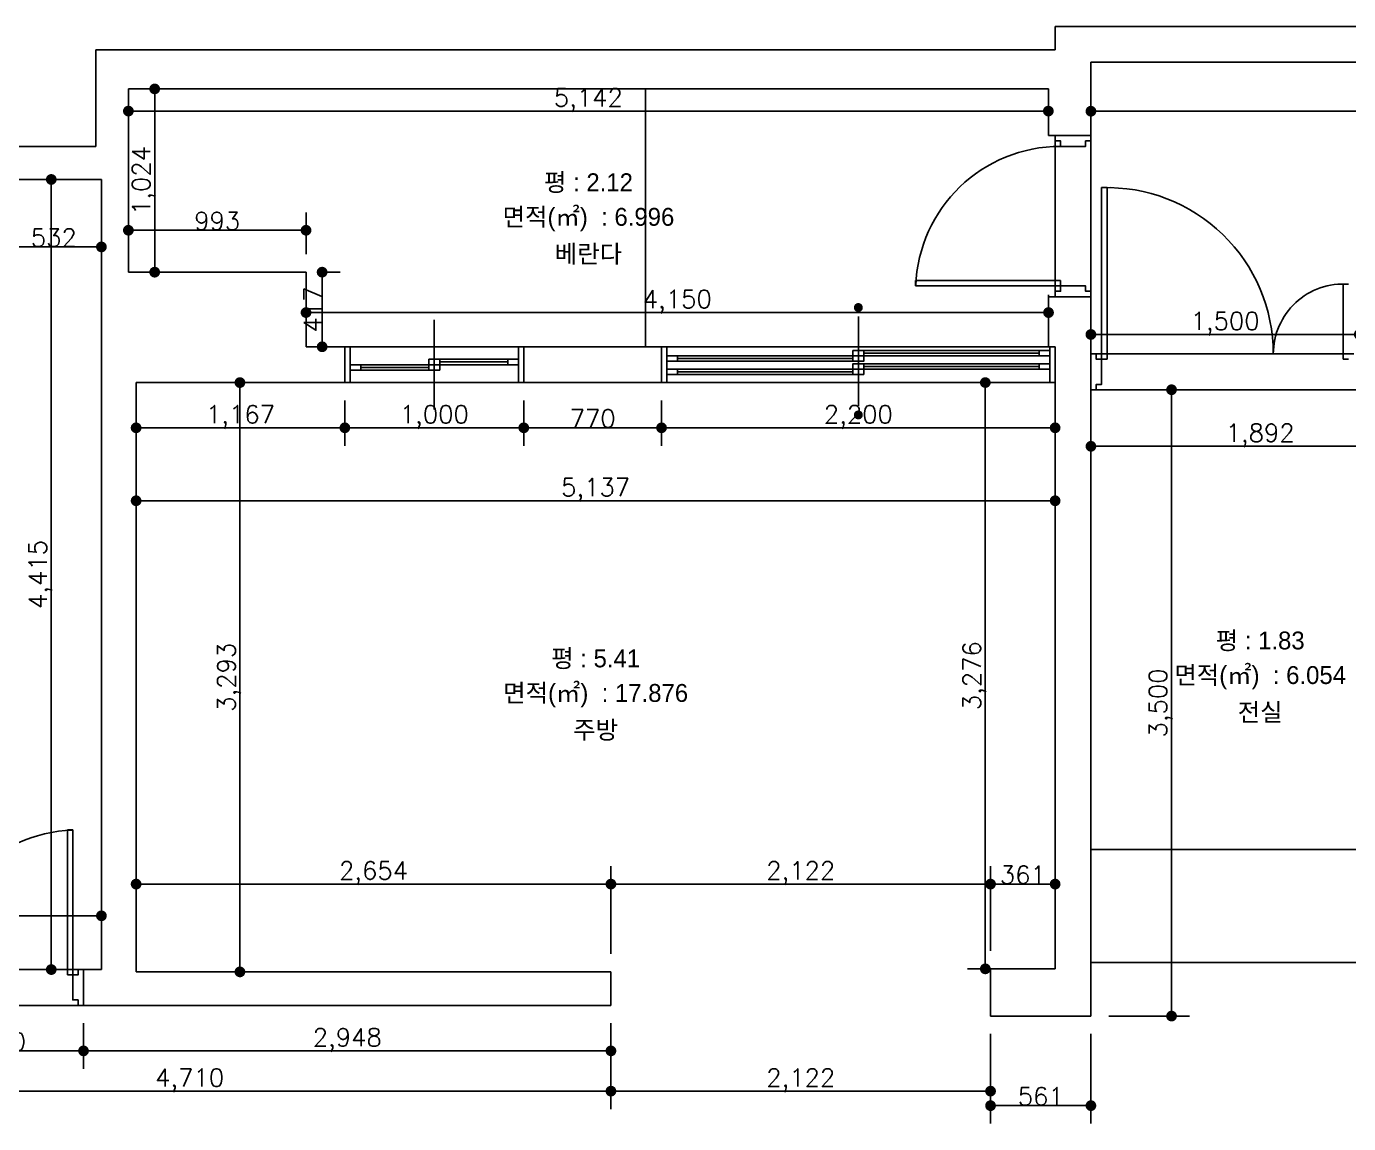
# Model space of a CAD drawing. Header units: inches. Extents: x -53835 to 52744, y -79586 to -50910.
# Drawn here: x -24424 to -17034, y -59273 to -53143 of the extents above; entities that cross this region are included whole.
import ezdxf
from ezdxf.enums import TextEntityAlignment as Align

# ---------------------------------------------------------------- set-up
doc = ezdxf.new("R2010")
doc.units = ezdxf.units.IN
doc.header["$LTSCALE"] = 50
doc.header["$MEASUREMENT"] = 0
for name, color, linetype in [('Layer 1', 7, 'Continuous'), ('도면층2', 2, 'Continuous'), ('도면층4', 4, 'Continuous'), ('도면층5', 5, 'Continuous')]:
    doc.layers.add(name, color=color, linetype=linetype)
doc.styles.get("Standard").update_dxf_attribs({"font": 'txt.shx', "bigfont": 'whgtxt.shx'})
doc.styles.add('휴먼엑스포', font='Expo M.ttf')
doc.dimstyles.get("Standard").update_dxf_attribs({"dimscale": 20, "dimtxt": 5, "dimasz": 3, "dimexe": 5, "dimexo": 5, "dimgap": 0.09, "dimtad": 1, "dimdec": 0, "dimzin": 0, "dimdsep": 46, "dimlunit": 6, "dimtxsty": 'Standard', "dimblk": 'DOT', "dimcen": 0.09, "dimadec": 0, "dimazin": 0, "dimtfac": 1, "dimtdec": 0, "dimtix": 1, "dimtofl": 0, "dimtmove": 0, "dimatfit": 3, "dimfxl": 1, "dimtolj": 1, "dimtzin": 0, "dimarcsym": 0})

# ---------------------------------------------------------------- blocks, each defined once
blk = doc.blocks.new('_Dot')
at = {"color": 0, "linetype": 'ByBlock', "lineweight": -2}
blk.add_line((-0.5, 0), (-1, 0), dxfattribs=at)
at = {"color": 0, "linetype": 'ByBlock', "const_width": 0.5}
blk.add_lwpolyline([(-0.25, 0, 1), (0.25, 0, 1)], format="xyb", close=True, dxfattribs=at)
blk = doc.blocks.new('*D40')
at = {"layer": 'Defpoints', "color": 0, "transparency": 16777216}
for p in [(-27037, -58112.2), (-27037, -58412.6), (-24005, -58412.6)]:
    blk.add_point(p, dxfattribs=at)
at = {"layer": '도면층4', "color": 0, "lineweight": -2, "transparency": 16777216}
for p, q in [((-27037, -58312.6), (-27037, -58012.2)), ((-24005, -58312.6), (-24005, -58012.2)), ((-24065, -58112.2), (-26977, -58112.2))]:
    blk.add_line(p, q, dxfattribs=at)
at = {"layer": '도면층4', "color": 0, "lineweight": -2, "transparency": 16777216, "xscale": 60, "yscale": 60, "zscale": 60, "rotation": 180}
blk.add_blockref('_Dot', (-27037, -58112.2), dxfattribs=at)
at = {"layer": '도면층4', "color": 0, "lineweight": -2, "transparency": 16777216, "xscale": 60, "yscale": 60, "zscale": 60}
blk.add_blockref('_Dot', (-24005, -58112.2), dxfattribs=at)
at = {"layer": '도면층4', "color": 0, "transparency": 16777216, "insert": (-25473, -58051.9), "char_height": 100, "attachment_point": 5}
blk.add_mtext('\\A1;3,032', dxfattribs=at)
blk = doc.blocks.new('*D41')
at = {"layer": 'Defpoints', "color": 0, "transparency": 16777216}
for p in [(-24285.2, -53997.6), (-24005, -53997.6), (-24005, -58412.6)]:
    blk.add_point(p, dxfattribs=at)
at = {"layer": '도면층4', "color": 0, "lineweight": -2, "transparency": 16777216}
for p, q in [((-24105, -53997.6), (-24385.2, -53997.6)), ((-24285.2, -58352.6), (-24285.2, -54057.6)), ((-24105, -58412.6), (-24385.2, -58412.6))]:
    blk.add_line(p, q, dxfattribs=at)
at = {"layer": '도면층4', "color": 0, "lineweight": -2, "transparency": 16777216, "xscale": 60, "yscale": 60, "zscale": 60}
for p, rotation in [((-24285.2, -53997.6), 90), ((-24285.2, -58412.6), 270)]:
    blk.add_blockref('_Dot', p, dxfattribs=dict(at, rotation=rotation))
at = {"layer": '도면층4', "color": 0, "transparency": 16777216, "insert": (-24345.5, -56205.1), "char_height": 100, "attachment_point": 5, "rotation": 90}
blk.add_mtext('\\A1;4,415', dxfattribs=at)
blk = doc.blocks.new('*D43')
at = {"layer": 'Defpoints', "color": 0, "transparency": 16777216}
for p in [(-25867, -58612.6), (-21157, -58612.6), (-21157, -59092)]:
    blk.add_point(p, dxfattribs=at)
at = {"layer": '도면층4', "color": 0, "lineweight": -2, "transparency": 16777216}
for p, q in [((-25867, -58712.6), (-25867, -59192)), ((-21157, -58712.6), (-21157, -59192)), ((-25807, -59092), (-21217, -59092))]:
    blk.add_line(p, q, dxfattribs=at)
at = {"layer": '도면층4', "color": 0, "lineweight": -2, "transparency": 16777216, "xscale": 60, "yscale": 60, "zscale": 60, "rotation": 180}
blk.add_blockref('_Dot', (-25867, -59092), dxfattribs=at)
at = {"layer": '도면층4', "color": 0, "lineweight": -2, "transparency": 16777216, "xscale": 60, "yscale": 60, "zscale": 60}
blk.add_blockref('_Dot', (-21157, -59092), dxfattribs=at)
at = {"layer": '도면층4', "color": 0, "transparency": 16777216, "insert": (-23512, -59031.7), "char_height": 100, "attachment_point": 5}
blk.add_mtext('\\A1;4,710', dxfattribs=at)
blk = doc.blocks.new('*D44')
at = {"layer": 'Defpoints', "color": 0, "transparency": 16777216}
for p in [(-23811, -55132.6), (-23230.8, -55132.6), (-23811, -58425.6)]:
    blk.add_point(p, dxfattribs=at)
at = {"layer": '도면층4', "color": 0, "lineweight": -2, "transparency": 16777216}
for p, q in [((-23711, -55132.6), (-23130.8, -55132.6)), ((-23230.8, -58365.6), (-23230.8, -55192.6)), ((-23711, -58425.6), (-23130.8, -58425.6))]:
    blk.add_line(p, q, dxfattribs=at)
at = {"layer": '도면층4', "color": 0, "lineweight": -2, "transparency": 16777216, "xscale": 60, "yscale": 60, "zscale": 60}
for p, rotation in [((-23230.8, -55132.6), 90), ((-23230.8, -58425.6), 270)]:
    blk.add_blockref('_Dot', p, dxfattribs=dict(at, rotation=rotation))
at = {"layer": '도면층4', "color": 0, "transparency": 16777216, "insert": (-23291.1, -56779.1), "char_height": 100, "attachment_point": 5, "rotation": 90}
blk.add_mtext('\\A1;3,293', dxfattribs=at)
blk = doc.blocks.new('*D45')
at = {"layer": 'Defpoints', "color": 0, "transparency": 16777216}
for p in [(-23811, -57935), (-23811, -58425.6), (-21157, -58425.6)]:
    blk.add_point(p, dxfattribs=at)
at = {"layer": '도면층4', "color": 0, "lineweight": -2, "transparency": 16777216}
for p, q in [((-23811, -58325.6), (-23811, -57835)), ((-21157, -58325.6), (-21157, -57835)), ((-21217, -57935), (-23751, -57935))]:
    blk.add_line(p, q, dxfattribs=at)
at = {"layer": '도면층4', "color": 0, "lineweight": -2, "transparency": 16777216, "xscale": 60, "yscale": 60, "zscale": 60, "rotation": 180}
blk.add_blockref('_Dot', (-23811, -57935), dxfattribs=at)
at = {"layer": '도면층4', "color": 0, "lineweight": -2, "transparency": 16777216, "xscale": 60, "yscale": 60, "zscale": 60}
blk.add_blockref('_Dot', (-21157, -57935), dxfattribs=at)
at = {"layer": '도면층4', "color": 0, "transparency": 16777216, "insert": (-22484, -57874.7), "char_height": 100, "attachment_point": 5}
blk.add_mtext('\\A1;2,654', dxfattribs=at)
blk = doc.blocks.new('*D46')
at = {"layer": 'Defpoints', "color": 0, "transparency": 16777216}
for p in [(-23811, -55132.6), (-18674.3, -55132.7), (-18674.3, -55792.9)]:
    blk.add_point(p, dxfattribs=at)
at = {"layer": '도면층4', "color": 0, "lineweight": -2, "transparency": 16777216}
for p, q in [((-23811, -55232.6), (-23811, -55892.9)), ((-18674.3, -55232.7), (-18674.3, -55892.9)), ((-23751, -55792.9), (-18734.3, -55792.9))]:
    blk.add_line(p, q, dxfattribs=at)
at = {"layer": '도면층4', "color": 0, "lineweight": -2, "transparency": 16777216, "xscale": 60, "yscale": 60, "zscale": 60, "rotation": 180}
blk.add_blockref('_Dot', (-23811, -55792.9), dxfattribs=at)
at = {"layer": '도면층4', "color": 0, "lineweight": -2, "transparency": 16777216, "xscale": 60, "yscale": 60, "zscale": 60}
blk.add_blockref('_Dot', (-18674.3, -55792.9), dxfattribs=at)
at = {"layer": '도면층4', "color": 0, "transparency": 16777216, "insert": (-21242.6, -55732.6), "char_height": 100, "attachment_point": 5}
blk.add_mtext('\\A1;5,137', dxfattribs=at)
blk = doc.blocks.new('*D47')
at = {"layer": 'Defpoints', "color": 0, "transparency": 16777216}
for p in [(-18674.3, -55132.6), (-19064.5, -58408.6), (-18674.3, -58408.6)]:
    blk.add_point(p, dxfattribs=at)
at = {"layer": '도면층4', "color": 0, "lineweight": -2, "transparency": 16777216}
for p, q in [((-18774.3, -55132.6), (-19164.5, -55132.6)), ((-19064.5, -55192.6), (-19064.5, -58348.6)), ((-18774.3, -58408.6), (-19164.5, -58408.6))]:
    blk.add_line(p, q, dxfattribs=at)
at = {"layer": '도면층4', "color": 0, "lineweight": -2, "transparency": 16777216, "xscale": 60, "yscale": 60, "zscale": 60}
for p, rotation in [((-19064.5, -55132.6), 90), ((-19064.5, -58408.6), 270)]:
    blk.add_blockref('_Dot', p, dxfattribs=dict(at, rotation=rotation))
at = {"layer": '도면층4', "color": 0, "transparency": 16777216, "insert": (-19124.8, -56770.6), "char_height": 100, "attachment_point": 5, "rotation": 90}
blk.add_mtext('\\A1;3,276', dxfattribs=at)
blk = doc.blocks.new('*D48')
at = {"layer": 'Defpoints', "color": 0, "transparency": 16777216}
for p in [(-18474.3, -53342.6), (-14474.3, -53342.6), (-14474.3, -53616.3)]:
    blk.add_point(p, dxfattribs=at)
at = {"layer": '도면층4', "color": 0, "lineweight": -2, "transparency": 16777216}
for p, q in [((-18474.3, -53442.6), (-18474.3, -53716.3)), ((-14474.3, -53442.6), (-14474.3, -53716.3)), ((-18414.3, -53616.3), (-14534.3, -53616.3))]:
    blk.add_line(p, q, dxfattribs=at)
at = {"layer": '도면층4', "color": 0, "lineweight": -2, "transparency": 16777216, "xscale": 60, "yscale": 60, "zscale": 60, "rotation": 180}
blk.add_blockref('_Dot', (-18474.3, -53616.3), dxfattribs=at)
at = {"layer": '도면층4', "color": 0, "lineweight": -2, "transparency": 16777216, "xscale": 60, "yscale": 60, "zscale": 60}
blk.add_blockref('_Dot', (-14474.3, -53616.3), dxfattribs=at)
at = {"layer": '도면층4', "color": 0, "transparency": 16777216, "insert": (-16474.3, -53556), "char_height": 100, "attachment_point": 5}
blk.add_mtext('\\A1;4,000', dxfattribs=at)
blk = doc.blocks.new('*D50')
at = {"layer": 'Defpoints', "color": 0, "transparency": 16777216}
for p in [(-18474.3, -55172.6), (-18474.3, -58672.6), (-18023.6, -58672.6)]:
    blk.add_point(p, dxfattribs=at)
at = {"layer": '도면층4', "color": 0, "lineweight": -2, "transparency": 16777216}
for p, q in [((-18374.3, -55172.6), (-17923.6, -55172.6)), ((-18023.6, -55232.6), (-18023.6, -58612.6)), ((-18374.3, -58672.6), (-17923.6, -58672.6))]:
    blk.add_line(p, q, dxfattribs=at)
at = {"layer": '도면층4', "color": 0, "lineweight": -2, "transparency": 16777216, "xscale": 60, "yscale": 60, "zscale": 60}
for p, rotation in [((-18023.6, -55172.6), 90), ((-18023.6, -58672.6), 270)]:
    blk.add_blockref('_Dot', p, dxfattribs=dict(at, rotation=rotation))
at = {"layer": '도면층4', "color": 0, "transparency": 16777216, "insert": (-18083.9, -56922.6), "char_height": 100, "attachment_point": 5, "rotation": 90}
blk.add_mtext('\\A1;3,500', dxfattribs=at)
blk = doc.blocks.new('*D67')
at = {"layer": 'Defpoints', "color": 0, "transparency": 16777216}
for p in [(-21157, -58612.6), (-19035.3, -58672.6), (-19035.3, -59092)]:
    blk.add_point(p, dxfattribs=at)
at = {"layer": '도면층4', "color": 0, "lineweight": -2, "transparency": 16777216}
for p, q in [((-21157, -58712.6), (-21157, -59192)), ((-19035.3, -58772.6), (-19035.3, -59192)), ((-21097, -59092), (-19095.3, -59092))]:
    blk.add_line(p, q, dxfattribs=at)
at = {"layer": '도면층4', "color": 0, "lineweight": -2, "transparency": 16777216, "xscale": 60, "yscale": 60, "zscale": 60, "rotation": 180}
blk.add_blockref('_Dot', (-21157, -59092), dxfattribs=at)
at = {"layer": '도면층4', "color": 0, "lineweight": -2, "transparency": 16777216, "xscale": 60, "yscale": 60, "zscale": 60}
blk.add_blockref('_Dot', (-19035.3, -59092), dxfattribs=at)
at = {"layer": '도면층4', "color": 0, "transparency": 16777216, "insert": (-20096.1, -59031.7), "char_height": 100, "attachment_point": 5}
blk.add_mtext('\\A1;2,122', dxfattribs=at)
blk = doc.blocks.new('*D68')
at = {"layer": 'Defpoints', "color": 0, "transparency": 16777216}
for p in [(-18474.3, -55172.6), (-16582.3, -55172.6), (-18474.3, -55488.8)]:
    blk.add_point(p, dxfattribs=at)
at = {"layer": '도면층4', "color": 0, "lineweight": -2, "transparency": 16777216}
for p, q in [((-18474.3, -55272.6), (-18474.3, -55588.8)), ((-16582.3, -55272.6), (-16582.3, -55588.8)), ((-16642.3, -55488.8), (-18414.3, -55488.8))]:
    blk.add_line(p, q, dxfattribs=at)
at = {"layer": '도면층4', "color": 0, "lineweight": -2, "transparency": 16777216, "xscale": 60, "yscale": 60, "zscale": 60, "rotation": 180}
blk.add_blockref('_Dot', (-18474.3, -55488.8), dxfattribs=at)
at = {"layer": '도면층4', "color": 0, "lineweight": -2, "transparency": 16777216, "xscale": 60, "yscale": 60, "zscale": 60}
blk.add_blockref('_Dot', (-16582.3, -55488.8), dxfattribs=at)
at = {"layer": '도면층4', "color": 0, "transparency": 16777216, "insert": (-17528.3, -55428.5), "char_height": 100, "attachment_point": 5}
blk.add_mtext('\\A1;1,892', dxfattribs=at)
blk = doc.blocks.new('*D69')
at = {"layer": 'Defpoints', "color": 0, "transparency": 16777216}
for p in [(-23854.3, -53491.6), (-23707.3, -53491.6), (-23854.3, -54515.6)]:
    blk.add_point(p, dxfattribs=at)
at = {"layer": '도면층4', "color": 0, "lineweight": -2, "transparency": 16777216}
for p, q in [((-23754.3, -53491.6), (-23607.3, -53491.6)), ((-23707.3, -54455.6), (-23707.3, -53551.6)), ((-23754.3, -54515.6), (-23607.3, -54515.6))]:
    blk.add_line(p, q, dxfattribs=at)
at = {"layer": '도면층4', "color": 0, "lineweight": -2, "transparency": 16777216, "xscale": 60, "yscale": 60, "zscale": 60}
for p, rotation in [((-23707.3, -53491.6), 90), ((-23707.3, -54515.6), 270)]:
    blk.add_blockref('_Dot', p, dxfattribs=dict(at, rotation=rotation))
at = {"layer": '도면층4', "color": 0, "transparency": 16777216, "insert": (-23767.6, -54003.6), "char_height": 100, "attachment_point": 5, "rotation": 90}
blk.add_mtext('\\A1;1,024', dxfattribs=at)
blk = doc.blocks.new('*D70')
at = {"layer": 'Defpoints', "color": 0, "transparency": 16777216}
for p in [(-22861.3, -54515.6), (-22861.3, -54932.6), (-22771.3, -54932.6)]:
    blk.add_point(p, dxfattribs=at)
at = {"layer": '도면층4', "color": 0, "lineweight": -2, "transparency": 16777216}
for p, q in [((-22761.3, -54515.6), (-22671.3, -54515.6)), ((-22771.3, -54575.6), (-22771.3, -54872.6)), ((-22761.3, -54932.6), (-22671.3, -54932.6))]:
    blk.add_line(p, q, dxfattribs=at)
at = {"layer": '도면층4', "color": 0, "lineweight": -2, "transparency": 16777216, "xscale": 60, "yscale": 60, "zscale": 60}
for p, rotation in [((-22771.3, -54515.6), 90), ((-22771.3, -54932.6), 270)]:
    blk.add_blockref('_Dot', p, dxfattribs=dict(at, rotation=rotation))
at = {"layer": '도면층4', "color": 0, "transparency": 16777216, "insert": (-22823.1, -54724.1), "char_height": 100, "attachment_point": 5, "rotation": 90}
blk.add_mtext('\\A1;417', dxfattribs=at)
blk = doc.blocks.new('*D71')
at = {"layer": 'Defpoints', "color": 0, "transparency": 16777216}
for p in [(-23854.3, -54281.5), (-23854.3, -54515.6), (-22861.3, -54515.6)]:
    blk.add_point(p, dxfattribs=at)
at = {"layer": '도면층4', "color": 0, "lineweight": -2, "transparency": 16777216}
for p, q in [((-23854.3, -54415.6), (-23854.3, -54181.5)), ((-22861.3, -54415.6), (-22861.3, -54181.5)), ((-22921.3, -54281.5), (-23794.3, -54281.5))]:
    blk.add_line(p, q, dxfattribs=at)
at = {"layer": '도면층4', "color": 0, "lineweight": -2, "transparency": 16777216, "xscale": 60, "yscale": 60, "zscale": 60, "rotation": 180}
blk.add_blockref('_Dot', (-23854.3, -54281.5), dxfattribs=at)
at = {"layer": '도면층4', "color": 0, "lineweight": -2, "transparency": 16777216, "xscale": 60, "yscale": 60, "zscale": 60}
blk.add_blockref('_Dot', (-22861.3, -54281.5), dxfattribs=at)
at = {"layer": '도면층4', "color": 0, "transparency": 16777216, "insert": (-23357.8, -54229.7), "char_height": 100, "attachment_point": 5}
blk.add_mtext('\\A1;993', dxfattribs=at)
blk = doc.blocks.new('*D72')
at = {"layer": 'Defpoints', "color": 0, "transparency": 16777216}
for p in [(-23854.3, -53491.6), (-18712.3, -53491.6), (-18712.3, -53615.5)]:
    blk.add_point(p, dxfattribs=at)
at = {"layer": '도면층4', "color": 0, "lineweight": -2, "transparency": 16777216}
for p, q in [((-23854.3, -53591.6), (-23854.3, -53715.5)), ((-23794.3, -53615.5), (-18772.3, -53615.5)), ((-18712.3, -53591.6), (-18712.3, -53715.5))]:
    blk.add_line(p, q, dxfattribs=at)
at = {"layer": '도면층4', "color": 0, "lineweight": -2, "transparency": 16777216, "xscale": 60, "yscale": 60, "zscale": 60, "rotation": 180}
blk.add_blockref('_Dot', (-23854.3, -53615.5), dxfattribs=at)
at = {"layer": '도면층4', "color": 0, "lineweight": -2, "transparency": 16777216, "xscale": 60, "yscale": 60, "zscale": 60}
blk.add_blockref('_Dot', (-18712.3, -53615.5), dxfattribs=at)
at = {"layer": '도면층4', "color": 0, "transparency": 16777216, "insert": (-21283.3, -53555.2), "char_height": 100, "attachment_point": 5}
blk.add_mtext('\\A1;5,142', dxfattribs=at)
blk = doc.blocks.new('*D73')
at = {"layer": 'Defpoints', "color": 0, "transparency": 16777216}
for p in [(-22861.3, -54741.4), (-22861.3, -54932.6), (-18711.3, -54932.6)]:
    blk.add_point(p, dxfattribs=at)
at = {"layer": '도면층4', "color": 0, "lineweight": -2, "transparency": 16777216}
for p, q in [((-22861.3, -54832.6), (-22861.3, -54641.4)), ((-18711.3, -54832.6), (-18711.3, -54641.4)), ((-18771.3, -54741.4), (-22801.3, -54741.4))]:
    blk.add_line(p, q, dxfattribs=at)
at = {"layer": '도면층4', "color": 0, "lineweight": -2, "transparency": 16777216, "xscale": 60, "yscale": 60, "zscale": 60, "rotation": 180}
blk.add_blockref('_Dot', (-22861.3, -54741.4), dxfattribs=at)
at = {"layer": '도면층4', "color": 0, "lineweight": -2, "transparency": 16777216, "xscale": 60, "yscale": 60, "zscale": 60}
blk.add_blockref('_Dot', (-18711.3, -54741.4), dxfattribs=at)
at = {"layer": '도면층4', "color": 0, "transparency": 16777216, "insert": (-20786.3, -54681.1), "char_height": 100, "attachment_point": 5}
blk.add_mtext('\\A1;4,150', dxfattribs=at)
blk = doc.blocks.new('*D76')
at = {"layer": 'Defpoints', "color": 0, "transparency": 16777216}
for p in [(-24537, -53997.6), (-24005, -53997.6), (-24005, -54374.6)]:
    blk.add_point(p, dxfattribs=at)
at = {"layer": '도면층4', "color": 0, "lineweight": -2, "transparency": 16777216}
for p, q in [((-24537, -54097.6), (-24537, -54474.6)), ((-24005, -54097.6), (-24005, -54474.6)), ((-24477, -54374.6), (-24065, -54374.6))]:
    blk.add_line(p, q, dxfattribs=at)
at = {"layer": '도면층4', "color": 0, "lineweight": -2, "transparency": 16777216, "xscale": 60, "yscale": 60, "zscale": 60, "rotation": 180}
blk.add_blockref('_Dot', (-24537, -54374.6), dxfattribs=at)
at = {"layer": '도면층4', "color": 0, "lineweight": -2, "transparency": 16777216, "xscale": 60, "yscale": 60, "zscale": 60}
blk.add_blockref('_Dot', (-24005, -54374.6), dxfattribs=at)
at = {"layer": '도면층4', "color": 0, "transparency": 16777216, "insert": (-24271, -54322.8), "char_height": 100, "attachment_point": 5}
blk.add_mtext('\\A1;532', dxfattribs=at)
blk = doc.blocks.new('*D77')
at = {"layer": 'Defpoints', "color": 0, "transparency": 16777216}
for p in [(-23811, -55132.6), (-22644.3, -55132.6), (-22644.3, -55385.3)]:
    blk.add_point(p, dxfattribs=at)
at = {"layer": '도면층4', "color": 0, "lineweight": -2, "transparency": 16777216}
for p, q in [((-23811, -55232.6), (-23811, -55485.3)), ((-22644.3, -55232.6), (-22644.3, -55485.3)), ((-23751, -55385.3), (-22704.3, -55385.3))]:
    blk.add_line(p, q, dxfattribs=at)
at = {"layer": '도면층4', "color": 0, "lineweight": -2, "transparency": 16777216, "xscale": 60, "yscale": 60, "zscale": 60, "rotation": 180}
blk.add_blockref('_Dot', (-23811, -55385.3), dxfattribs=at)
at = {"layer": '도면층4', "color": 0, "lineweight": -2, "transparency": 16777216, "xscale": 60, "yscale": 60, "zscale": 60}
blk.add_blockref('_Dot', (-22644.3, -55385.3), dxfattribs=at)
at = {"layer": '도면층4', "color": 0, "transparency": 16777216, "insert": (-23227.6, -55325), "char_height": 100, "attachment_point": 5}
blk.add_mtext('\\A1;1,167', dxfattribs=at)
blk = doc.blocks.new('*D78')
at = {"layer": 'Defpoints', "color": 0, "transparency": 16777216}
for p in [(-22644.3, -55132.6), (-21644.3, -55132.6), (-21644.3, -55385.3)]:
    blk.add_point(p, dxfattribs=at)
at = {"layer": '도면층4', "color": 0, "lineweight": -2, "transparency": 16777216}
for p, q in [((-22644.3, -55232.6), (-22644.3, -55485.3)), ((-21644.3, -55232.6), (-21644.3, -55485.3)), ((-22584.3, -55385.3), (-21704.3, -55385.3))]:
    blk.add_line(p, q, dxfattribs=at)
at = {"layer": '도면층4', "color": 0, "lineweight": -2, "transparency": 16777216, "xscale": 60, "yscale": 60, "zscale": 60, "rotation": 180}
blk.add_blockref('_Dot', (-22644.3, -55385.3), dxfattribs=at)
at = {"layer": '도면층4', "color": 0, "lineweight": -2, "transparency": 16777216, "xscale": 60, "yscale": 60, "zscale": 60}
blk.add_blockref('_Dot', (-21644.3, -55385.3), dxfattribs=at)
at = {"layer": '도면층4', "color": 0, "transparency": 16777216, "insert": (-22144.3, -55325), "char_height": 100, "attachment_point": 5}
blk.add_mtext('\\A1;1,000', dxfattribs=at)
blk = doc.blocks.new('*D79')
at = {"layer": 'Defpoints', "color": 0, "transparency": 16777216}
for p in [(-21644.3, -55132.6), (-20874.3, -55132.6), (-20874.3, -55385.3)]:
    blk.add_point(p, dxfattribs=at)
at = {"layer": '도면층4', "color": 0, "lineweight": -2, "transparency": 16777216}
for p, q in [((-21644.3, -55232.6), (-21644.3, -55485.3)), ((-20874.3, -55232.6), (-20874.3, -55485.3)), ((-21584.3, -55385.3), (-20934.3, -55385.3))]:
    blk.add_line(p, q, dxfattribs=at)
at = {"layer": '도면층4', "color": 0, "lineweight": -2, "transparency": 16777216, "xscale": 60, "yscale": 60, "zscale": 60, "rotation": 180}
blk.add_blockref('_Dot', (-21644.3, -55385.3), dxfattribs=at)
at = {"layer": '도면층4', "color": 0, "lineweight": -2, "transparency": 16777216, "xscale": 60, "yscale": 60, "zscale": 60}
blk.add_blockref('_Dot', (-20874.3, -55385.3), dxfattribs=at)
at = {"layer": '도면층4', "color": 0, "transparency": 16777216, "insert": (-21259.3, -55333.5), "char_height": 100, "attachment_point": 5}
blk.add_mtext('\\A1;770', dxfattribs=at)
blk = doc.blocks.new('*D80')
at = {"layer": 'Defpoints', "color": 0, "transparency": 16777216}
for p in [(-20874.3, -55132.6), (-18674.3, -55132.6), (-18674.3, -55385.3)]:
    blk.add_point(p, dxfattribs=at)
at = {"layer": '도면층4', "color": 0, "lineweight": -2, "transparency": 16777216}
for p, q in [((-20874.3, -55232.6), (-20874.3, -55485.3)), ((-18674.3, -55232.6), (-18674.3, -55485.3)), ((-20814.3, -55385.3), (-18734.3, -55385.3))]:
    blk.add_line(p, q, dxfattribs=at)
at = {"layer": '도면층4', "color": 0, "lineweight": -2, "transparency": 16777216, "xscale": 60, "yscale": 60, "zscale": 60, "rotation": 180}
blk.add_blockref('_Dot', (-20874.3, -55385.3), dxfattribs=at)
at = {"layer": '도면층4', "color": 0, "lineweight": -2, "transparency": 16777216, "xscale": 60, "yscale": 60, "zscale": 60}
blk.add_blockref('_Dot', (-18674.3, -55385.3), dxfattribs=at)
at = {"layer": '도면층4', "color": 0, "transparency": 16777216, "insert": (-19774.3, -55325), "char_height": 100, "attachment_point": 5}
blk.add_mtext('\\A1;2,200', dxfattribs=at)
blk = doc.blocks.new('*D85')
at = {"layer": 'Defpoints', "color": 0, "transparency": 16777216}
for p in [(-18474.3, -54863.8), (-18474.3, -54972.6), (-16974.3, -54972.6)]:
    blk.add_point(p, dxfattribs=at)
at = {"layer": '도면층4', "color": 0, "lineweight": -2, "transparency": 16777216}
for p, q in [((-18474.3, -54872.6), (-18474.3, -54763.8)), ((-16974.3, -54872.6), (-16974.3, -54763.8)), ((-17034.3, -54863.8), (-18414.3, -54863.8))]:
    blk.add_line(p, q, dxfattribs=at)
at = {"layer": '도면층4', "color": 0, "lineweight": -2, "transparency": 16777216, "xscale": 60, "yscale": 60, "zscale": 60, "rotation": 180}
blk.add_blockref('_Dot', (-18474.3, -54863.8), dxfattribs=at)
at = {"layer": '도면층4', "color": 0, "lineweight": -2, "transparency": 16777216, "xscale": 60, "yscale": 60, "zscale": 60}
blk.add_blockref('_Dot', (-16974.3, -54863.8), dxfattribs=at)
at = {"layer": '도면층4', "color": 0, "transparency": 16777216, "insert": (-17724.3, -54803.5), "char_height": 100, "attachment_point": 5}
blk.add_mtext('\\A1;1,500', dxfattribs=at)
blk = doc.blocks.new('*D90')
at = {"layer": 'Defpoints', "color": 0, "transparency": 16777216}
for p in [(-19035.3, -57935), (-21157, -58425.6), (-19035.3, -58408.6)]:
    blk.add_point(p, dxfattribs=at)
at = {"layer": '도면층4', "color": 0, "lineweight": -2, "transparency": 16777216}
for p, q in [((-21157, -58325.6), (-21157, -57835)), ((-19035.3, -58308.6), (-19035.3, -57835)), ((-21097, -57935), (-19095.3, -57935))]:
    blk.add_line(p, q, dxfattribs=at)
at = {"layer": '도면층4', "color": 0, "lineweight": -2, "transparency": 16777216, "xscale": 60, "yscale": 60, "zscale": 60, "rotation": 180}
blk.add_blockref('_Dot', (-21157, -57935), dxfattribs=at)
at = {"layer": '도면층4', "color": 0, "lineweight": -2, "transparency": 16777216, "xscale": 60, "yscale": 60, "zscale": 60}
blk.add_blockref('_Dot', (-19035.3, -57935), dxfattribs=at)
at = {"layer": '도면층4', "color": 0, "transparency": 16777216, "insert": (-20096.1, -57874.7), "char_height": 100, "attachment_point": 5}
blk.add_mtext('\\A1;2,122', dxfattribs=at)
blk = doc.blocks.new('*D91')
at = {"layer": 'Defpoints', "color": 0, "transparency": 16777216}
for p in [(-18674.3, -57935), (-19035.3, -58408.6), (-18674.3, -58408.6)]:
    blk.add_point(p, dxfattribs=at)
at = {"layer": '도면층4', "color": 0, "lineweight": -2, "transparency": 16777216}
for p, q in [((-19035.3, -58308.6), (-19035.3, -57835)), ((-18674.3, -58308.6), (-18674.3, -57835)), ((-18975.3, -57935), (-18734.3, -57935))]:
    blk.add_line(p, q, dxfattribs=at)
at = {"layer": '도면층4', "color": 0, "lineweight": -2, "transparency": 16777216, "xscale": 60, "yscale": 60, "zscale": 60, "rotation": 180}
blk.add_blockref('_Dot', (-19035.3, -57935), dxfattribs=at)
at = {"layer": '도면층4', "color": 0, "lineweight": -2, "transparency": 16777216, "xscale": 60, "yscale": 60, "zscale": 60}
blk.add_blockref('_Dot', (-18674.3, -57935), dxfattribs=at)
at = {"layer": '도면층4', "color": 0, "transparency": 16777216, "insert": (-18854.8, -57883.2), "char_height": 100, "attachment_point": 5}
blk.add_mtext('\\A1;361', dxfattribs=at)
blk = doc.blocks.new('*D93')
at = {"layer": 'Defpoints', "color": 0, "transparency": 16777216}
for p in [(-25005, -58612.6), (-24105, -58612.6), (-24105, -58867.1)]:
    blk.add_point(p, dxfattribs=at)
at = {"layer": '도면층4', "color": 0, "lineweight": -2, "transparency": 16777216}
for p, q in [((-25005, -58712.6), (-25005, -58967.1)), ((-24105, -58712.6), (-24105, -58967.1)), ((-24945, -58867.1), (-24165, -58867.1))]:
    blk.add_line(p, q, dxfattribs=at)
at = {"layer": '도면층4', "color": 0, "lineweight": -2, "transparency": 16777216, "xscale": 60, "yscale": 60, "zscale": 60, "rotation": 180}
blk.add_blockref('_Dot', (-25005, -58867.1), dxfattribs=at)
at = {"layer": '도면층4', "color": 0, "lineweight": -2, "transparency": 16777216, "xscale": 60, "yscale": 60, "zscale": 60}
blk.add_blockref('_Dot', (-24105, -58867.1), dxfattribs=at)
at = {"layer": '도면층4', "color": 0, "transparency": 16777216, "insert": (-24555, -58815.3), "char_height": 100, "attachment_point": 5}
blk.add_mtext('\\A1;900', dxfattribs=at)
blk = doc.blocks.new('*D94')
at = {"layer": 'Defpoints', "color": 0, "transparency": 16777216}
for p in [(-24105, -58612.6), (-21157, -58612.6), (-21157, -58867.1)]:
    blk.add_point(p, dxfattribs=at)
at = {"layer": '도면층4', "color": 0, "lineweight": -2, "transparency": 16777216}
for p, q in [((-24105, -58712.6), (-24105, -58967.1)), ((-21157, -58712.6), (-21157, -58967.1)), ((-24045, -58867.1), (-21217, -58867.1))]:
    blk.add_line(p, q, dxfattribs=at)
at = {"layer": '도면층4', "color": 0, "lineweight": -2, "transparency": 16777216, "xscale": 60, "yscale": 60, "zscale": 60, "rotation": 180}
blk.add_blockref('_Dot', (-24105, -58867.1), dxfattribs=at)
at = {"layer": '도면층4', "color": 0, "lineweight": -2, "transparency": 16777216, "xscale": 60, "yscale": 60, "zscale": 60}
blk.add_blockref('_Dot', (-21157, -58867.1), dxfattribs=at)
at = {"layer": '도면층4', "color": 0, "transparency": 16777216, "insert": (-22631, -58806.8), "char_height": 100, "attachment_point": 5}
blk.add_mtext('\\A1;2,948', dxfattribs=at)
blk = doc.blocks.new('*D118')
at = {"layer": 'Defpoints', "color": 0, "transparency": 16777216}
for p in [(-19035.3, -58672.6), (-18474.3, -58672.6), (-18474.3, -59173.1)]:
    blk.add_point(p, dxfattribs=at)
at = {"layer": '도면층4', "color": 0, "lineweight": -2, "transparency": 16777216}
for p, q in [((-19035.3, -58772.6), (-19035.3, -59273.1)), ((-18474.3, -58772.6), (-18474.3, -59273.1)), ((-18975.3, -59173.1), (-18534.3, -59173.1))]:
    blk.add_line(p, q, dxfattribs=at)
at = {"layer": '도면층4', "color": 0, "lineweight": -2, "transparency": 16777216, "xscale": 60, "yscale": 60, "zscale": 60, "rotation": 180}
blk.add_blockref('_Dot', (-19035.3, -59173.1), dxfattribs=at)
at = {"layer": '도면층4', "color": 0, "lineweight": -2, "transparency": 16777216, "xscale": 60, "yscale": 60, "zscale": 60}
blk.add_blockref('_Dot', (-18474.3, -59173.1), dxfattribs=at)
at = {"layer": '도면층4', "color": 0, "transparency": 16777216, "insert": (-18754.8, -59121.3), "char_height": 100, "attachment_point": 5}
blk.add_mtext('\\A1;561', dxfattribs=at)

msp = doc.modelspace()

# ---------------------------------------------------------------- linework, layer by layer
at = {"layer": 'Layer 1'}
for p, q in [((-20964.279, -54932.561), (-20964.279, -53491.561)), ((-18474.279, -57742.561), (-16582.279, -57742.561))]:
    msp.add_line(p, q, dxfattribs=at)
at = {"layer": '도면층2'}
for p, q in [((-18674.279, -53142.561), (-14274.279, -53142.561)), ((-18674.279, -53272.561), (-18674.279, -53142.561)), ((-24036.998, -53812.561), (-24036.998, -53272.561)), ((-18674.279, -53272.561), (-24036.998, -53272.561)), ((-18474.279, -53342.561), (-14474.279, -53342.561)), ((-18474.279, -53752.561), (-18474.279, -53342.561)), ((-23854.279, -54515.561), (-23854.279, -53491.561)), ((-18712.279, -53491.561), (-23854.279, -53491.561)), ((-18712.279, -53491.561), (-18712.279, -53752.561)), ((-18712.279, -53752.561), (-18474.279, -53752.561)), ((-18674.279, -53752.561), (-18474.279, -53752.561)), ((-24036.998, -53812.561), (-24536.998, -53812.561)), ((-24004.998, -53997.561), (-24536.998, -53997.561)), ((-24004.998, -58412.561), (-24004.998, -53997.561)), ((-22861.279, -54515.561), (-23854.279, -54515.561)), ((-22861.279, -54932.561), (-22861.279, -54515.561)), ((-18711.279, -54652.561), (-18711.279, -54932.561)), ((-18674.279, -54652.561), (-18711.279, -54652.561)), ((-18674.279, -54652.561), (-18474.279, -54652.561)), ((-18674.279, -54652.561), (-18474.279, -54652.561)), ((-18474.279, -58672.561), (-18474.279, -54652.561)), ((-22644.279, -54932.561), (-22861.279, -54932.561)), ((-22644.279, -55132.561), (-22644.279, -54932.561)), ((-22644.279, -55132.561), (-22644.279, -54932.561)), ((-20874.279, -54932.561), (-21644.279, -54932.561)), ((-21644.279, -55132.561), (-21644.279, -54932.561)), ((-21644.279, -55132.561), (-21644.279, -54932.561)), ((-20874.279, -55132.561), (-20874.279, -54932.561)), ((-20874.279, -55132.561), (-20874.279, -54932.561)), ((-18711.279, -54932.561), (-18674.279, -54932.561)), ((-18674.279, -58408.561), (-18674.279, -54932.561)), ((-18674.279, -55132.561), (-18674.279, -54932.561)), ((-22644.279, -55132.561), (-23810.998, -55132.561)), ((-23810.279, -58425.561), (-23810.279, -55132.561)), ((-20874.279, -55132.561), (-21644.279, -55132.561)), ((-24004.998, -58412.561), (-24104.998, -58412.561)), ((-24104.998, -58412.561), (-24104.998, -58612.561)), ((-21156.998, -58425.561), (-23810.998, -58425.561)), ((-21156.998, -58612.561), (-21156.998, -58425.561)), ((-19035.279, -58672.561), (-19035.279, -58408.561)), ((-18674.279, -58408.561), (-19035.279, -58408.561)), ((-21156.998, -58612.561), (-24104.998, -58612.561)), ((-18474.279, -58672.561), (-19035.279, -58672.561))]:
    msp.add_line(p, q, dxfattribs=at)
at = {"layer": '도면층4'}
for p, q in [((-18674.279, -54652.561), (-18674.279, -53752.561)), ((-18674.279, -53752.561), (-18474.279, -53752.561)), ((-18474.279, -53752.561), (-18474.279, -54652.561)), ((-18414.279, -55002.561), (-18414.279, -54042.561)), ((-18414.279, -54042.561), (-18384.279, -54042.561)), ((-18384.279, -55002.561), (-18384.279, -54043.116)), ((-19454.279, -54592.561), (-19454.279, -54562.561)), ((-18644.279, -54592.561), (-19454.279, -54592.561)), ((-18644.279, -54562.561), (-19453.723, -54562.561)), ((-18644.279, -54592.561), (-18644.279, -54562.561)), ((-17064.279, -55002.561), (-17064.279, -54582.005)), ((-18474.279, -54652.561), (-18674.279, -54652.561)), ((-18674.279, -54652.561), (-18474.279, -54652.561)), ((-22144.279, -54782.561), (-22144.279, -55282.561)), ((-19774.279, -54763.369), (-19774.279, -55263.369)), ((-22644.279, -54932.561), (-21644.279, -54932.561)), ((-22644.279, -55132.561), (-22644.279, -54932.561)), ((-22614.279, -55132.561), (-22614.279, -54932.561)), ((-21674.279, -54932.561), (-21674.279, -55132.561)), ((-21644.279, -54932.561), (-21644.279, -55132.561)), ((-20874.279, -54932.561), (-18674.279, -54932.561)), ((-20874.279, -55132.561), (-20874.279, -54932.561)), ((-20844.279, -55132.561), (-20844.279, -54932.561)), ((-19744.279, -54968.369), (-18764.279, -54968.369)), ((-18704.279, -54932.561), (-18704.279, -55132.561)), ((-18674.279, -54932.561), (-18674.279, -55132.561)), ((-18474.279, -55172.561), (-18474.279, -54972.561)), ((-18474.279, -54972.561), (-17004.279, -54972.561)), ((-18474.279, -54972.561), (-18474.279, -55172.561)), ((-22554.279, -55047.561), (-22174.279, -55047.561)), ((-22114.279, -55017.561), (-21734.279, -55017.561)), ((-20784.279, -54998.369), (-19804.279, -54998.369)), ((-19744.279, -55042.156), (-18764.279, -55042.156)), ((-18414.279, -55002.561), (-18384.279, -55002.561)), ((-17034.279, -55002.561), (-17064.279, -55002.561)), ((-20784.279, -55072.156), (-19804.279, -55072.156)), ((-21644.279, -55132.561), (-22644.279, -55132.561)), ((-18674.279, -55132.561), (-20874.279, -55132.561)), ((-17004.279, -55172.561), (-18474.279, -55172.561)), ((-24164.998, -57632.561), (-24194.998, -57632.561)), ((-24194.998, -58442.561), (-24194.998, -57633.116)), ((-24164.998, -58442.561), (-24164.998, -57632.561)), ((-24104.998, -58412.561), (-25004.998, -58412.561)), ((-24164.998, -58442.561), (-24194.998, -58442.561)), ((-24104.998, -58612.561), (-24104.998, -58412.561)), ((-24104.998, -58412.561), (-24104.998, -58612.561)), ((-25004.998, -58612.561), (-24104.998, -58612.561))]:
    msp.add_line(p, q, dxfattribs=at)
for points in [[(-18674.279, -53752.561), (-18674.279, -53782.561), (-18644.279, -53782.561), (-18644.279, -53812.561), (-18504.279, -53812.561), (-18504.279, -53782.561), (-18474.279, -53782.561), (-18474.279, -53752.561), (-18674.279, -53752.561)], [(-18674.279, -54652.561), (-18674.279, -54622.561), (-18644.279, -54622.561), (-18644.279, -54592.561), (-18504.279, -54592.561), (-18504.279, -54622.561), (-18474.279, -54622.561), (-18474.279, -54652.561), (-18674.279, -54652.561)], [(-18474.279, -54972.561), (-18444.279, -54972.561), (-18444.279, -55002.561), (-18414.279, -55002.561), (-18414.279, -55142.561), (-18444.279, -55142.561), (-18444.279, -55172.561), (-18474.279, -55172.561), (-18474.279, -54972.561)], [(-24104.998, -58412.561), (-24134.998, -58412.561), (-24134.998, -58442.561), (-24164.998, -58442.561), (-24164.998, -58582.561), (-24134.998, -58582.561), (-24134.998, -58612.561), (-24104.998, -58612.561), (-24104.998, -58412.561)]]:
    msp.add_lwpolyline(points, dxfattribs=at)
at = {"layer": '도면층4', "const_width": 25}
for points in [[(-19786.779, -54713.369, -1), (-19761.779, -54713.369, -1)], [(-19786.779, -55313.369, -1), (-19761.779, -55313.369, -1)]]:
    msp.add_lwpolyline(points, format="xyb", close=True, dxfattribs=at)
at = {"layer": '도면층4'}
for points in [[(-19804.279, -54983.369), (-19804.279, -54953.369), (-19744.279, -54953.369), (-19744.279, -54983.369)], [(-18764.279, -54983.369), (-18764.279, -54953.369), (-18704.279, -54953.369), (-18704.279, -54983.369)], [(-22614.279, -55062.561), (-22614.279, -55032.561), (-22554.279, -55032.561), (-22554.279, -55062.561)], [(-22174.279, -55032.561), (-22174.279, -55002.561), (-22114.279, -55002.561), (-22114.279, -55032.561)], [(-22174.279, -55062.561), (-22174.279, -55032.561), (-22114.279, -55032.561), (-22114.279, -55062.561)], [(-21734.279, -55032.561), (-21734.279, -55002.561), (-21674.279, -55002.561), (-21674.279, -55032.561)], [(-20844.279, -55013.369), (-20844.279, -54983.369), (-20784.279, -54983.369), (-20784.279, -55013.369)], [(-19804.279, -55013.369), (-19804.279, -54983.369), (-19744.279, -54983.369), (-19744.279, -55013.369)], [(-19804.279, -55057.156), (-19804.279, -55027.156), (-19744.279, -55027.156), (-19744.279, -55057.156)], [(-18764.279, -55057.156), (-18764.279, -55027.156), (-18704.279, -55027.156), (-18704.279, -55057.156)], [(-20844.279, -55087.156), (-20844.279, -55057.156), (-20784.279, -55057.156), (-20784.279, -55087.156)], [(-19804.279, -55087.156), (-19804.279, -55057.156), (-19744.279, -55057.156), (-19744.279, -55087.156)], [(-16582.279, -58372.561), (-18474.279, -58372.561), (-18474.279, -55172.561), (-16582.279, -55172.561)]]:
    msp.add_lwpolyline(points, close=True, dxfattribs=at)
at = {"layer": '도면층5'}
for p, q in [((-18764.279, -54953.369), (-19744.279, -54953.369)), ((-22174.279, -55032.561), (-22554.279, -55032.561)), ((-21734.279, -55002.561), (-22114.279, -55002.561)), ((-21734.279, -55032.561), (-22114.279, -55032.561)), ((-19804.279, -54983.369), (-20784.279, -54983.369)), ((-19804.279, -55013.369), (-20784.279, -55013.369)), ((-18764.279, -54983.369), (-19744.279, -54983.369)), ((-18764.279, -55027.156), (-19744.279, -55027.156)), ((-22174.279, -55062.561), (-22554.279, -55062.561)), ((-19804.279, -55057.156), (-20784.279, -55057.156)), ((-19804.279, -55087.156), (-20784.279, -55087.156)), ((-18764.279, -55057.156), (-19744.279, -55057.156))]:
    msp.add_line(p, q, dxfattribs=at)
for centre, radius, start, end in [((-18644.279, -54622.561), 810, 90, 177.8774486), ((-18384.279, -54972.561), 929.444, 0, 91.8496774), ((-17064.279, -54972.561), 390.556, 85.5945643, 180), ((-24134.998, -58442.561), 810, 92.1225514, 180)]:
    msp.add_arc(centre, radius, start, end, dxfattribs=at)

# ---------------------------------------------------------------- texts
at = {"layer": '도면층4', "color": 7, "style": '휴먼엑스포'}
for s, p in [('평 : 2.12', (-21282.779, -54012.061)), ('평 : 1.83', (-17528.279, -56572.561)), ('평 : 5.41', (-21242.639, -56672.561)), ('면적(㎡)  : 6.054', (-17528.279, -56772.561)), ('면적(㎡)  : 17.876', (-21242.639, -56872.561)), ('전실', (-17528.279, -56972.561)), ('주방', (-21242.639, -57072.561))]:
    msp.add_text(s, height=100, dxfattribs=at).set_placement(p, align=Align.MIDDLE)
at = {"layer": '도면층4', "style": '휴먼엑스포'}
for s, p in [('면적(㎡)  : 6.996', (-21282.779, -54212.061)), ('베란다', (-21282.779, -54412.061))]:
    msp.add_text(s, height=100, dxfattribs=at).set_placement(p, align=Align.MIDDLE)

# ---------------------------------------------------------------- dimensions: what is measured, and where the dimension line sits
at = {"layer": '도면층4'}
for base, p1, p2, angle, picture, middle in [((-14474.279, -53616.264), (-18474.279, -53342.561), (-14474.279, -53342.561), 180, '*D48', (-16474.279, -53555.964)), ((-18712.279, -53615.489), (-23854.279, -53491.561), (-18712.279, -53491.561), 180, '*D72', (-21283.279, -53555.189)), ((-23707.34, -53491.561), (-23854.279, -54515.561), (-23854.279, -53491.561), 270, '*D69', (-23767.64, -54003.561)), ((-24004.998, -54374.571), (-24536.998, -53997.561), (-24004.998, -53997.561), 180, '*D76', (-24270.998, -54322.771)), ((-24285.167, -53997.561), (-24004.998, -58412.561), (-24004.998, -53997.561), 270, '*D41', (-24345.467, -56205.061)), ((-23854.279, -54281.462), (-22861.279, -54515.561), (-23854.279, -54515.561), 180, '*D71', (-23357.779, -54229.662)), ((-22771.279, -54932.561), (-22861.279, -54515.561), (-22861.279, -54932.561), 270, '*D70', (-22823.079, -54724.061)), ((-22861.279, -54741.445), (-18711.279, -54932.561), (-22861.279, -54932.561), 180, '*D73', (-20786.279, -54681.145)), ((-23230.811, -55132.561), (-23810.998, -58425.561), (-23810.998, -55132.561), 270, '*D44', (-23291.111, -56779.061)), ((-19064.481, -58408.561), (-18674.279, -55132.561), (-18674.279, -58408.561), 270, '*D47', (-19124.781, -56770.561)), ((-18674.279, -55792.891), (-23810.998, -55132.561), (-18674.279, -55132.697), 180, '*D46', (-21242.639, -55732.591)), ((-22644.279, -55385.325), (-23810.998, -55132.561), (-22644.279, -55132.561), 180, '*D77', (-23227.639, -55325.025)), ((-21644.279, -55385.325), (-22644.279, -55132.561), (-21644.279, -55132.561), 180, '*D78', (-22144.279, -55325.025)), ((-20874.279, -55385.325), (-21644.279, -55132.561), (-20874.279, -55132.561), 180, '*D79', (-21259.279, -55333.525)), ((-18674.279, -55385.325), (-20874.279, -55132.561), (-18674.279, -55132.561), 180, '*D80', (-19774.279, -55325.025)), ((-18474.279, -55488.831), (-16582.279, -55172.561), (-18474.279, -55172.561), 180, '*D68', (-17528.279, -55428.531)), ((-18023.567, -58672.561), (-18474.279, -55172.561), (-18474.279, -58672.561), 270, '*D50', (-18083.867, -56922.561)), ((-23810.998, -57934.994), (-21156.998, -58425.561), (-23810.998, -58425.561), 180, '*D45', (-22483.998, -57874.694)), ((-19035.279, -57934.994), (-21156.998, -58425.561), (-19035.279, -58408.561), 180, '*D90', (-20096.139, -57874.694)), ((-18674.279, -57934.994), (-19035.279, -58408.561), (-18674.279, -58408.561), 180, '*D91', (-18854.779, -57883.194)), ((-21156.998, -59091.951), (-25866.998, -58612.561), (-21156.998, -58612.561), 180, '*D43', (-23511.998, -59031.651)), ((-19035.279, -59091.951), (-21156.998, -58612.561), (-19035.279, -58672.561), 180, '*D67', (-20096.139, -59031.651)), ((-18474.279, -59173.103), (-19035.279, -58672.561), (-18474.279, -58672.561), 180, '*D118', (-18754.779, -59121.303))]:
    dim = msp.add_linear_dim(base=base, p1=p1, p2=p2, angle=angle, dimstyle='Standard', dxfattribs=at)
    dim.commit()
    dim.dimension.update_dxf_attribs({"geometry": picture, "text_midpoint": middle})
for base, p1, p2, picture, middle in [((-18474.279, -54863.789), (-16974.279, -54972.561), (-18474.279, -54972.561), '*D85', (-17724.279, -54803.489)), ((-24104.998, -58867.149), (-25004.998, -58612.561), (-24104.998, -58612.561), '*D93', (-24554.998, -58815.349)), ((-21156.998, -58867.149), (-24104.998, -58612.561), (-21156.998, -58612.561), '*D94', (-22630.998, -58806.849))]:
    dim = msp.add_linear_dim(base=base, p1=p1, p2=p2, angle=180, dimstyle='Standard', override={"dimtmove": 1}, dxfattribs=at)
    dim.commit()
    dim.dimension.update_dxf_attribs({"geometry": picture, "text_midpoint": middle})
dim = msp.add_linear_dim(base=(-27036.998, -58112.169), p1=(-24004.998, -58412.561), p2=(-27036.998, -58412.561), angle=180, dimstyle='Standard', dxfattribs=at)
dim.commit()
dim.dimension.update_dxf_attribs({"geometry": '*D40', "text_midpoint": (-25472.998, -58112.169), "dimtype": 160})

doc.saveas('drawing.dxf')
